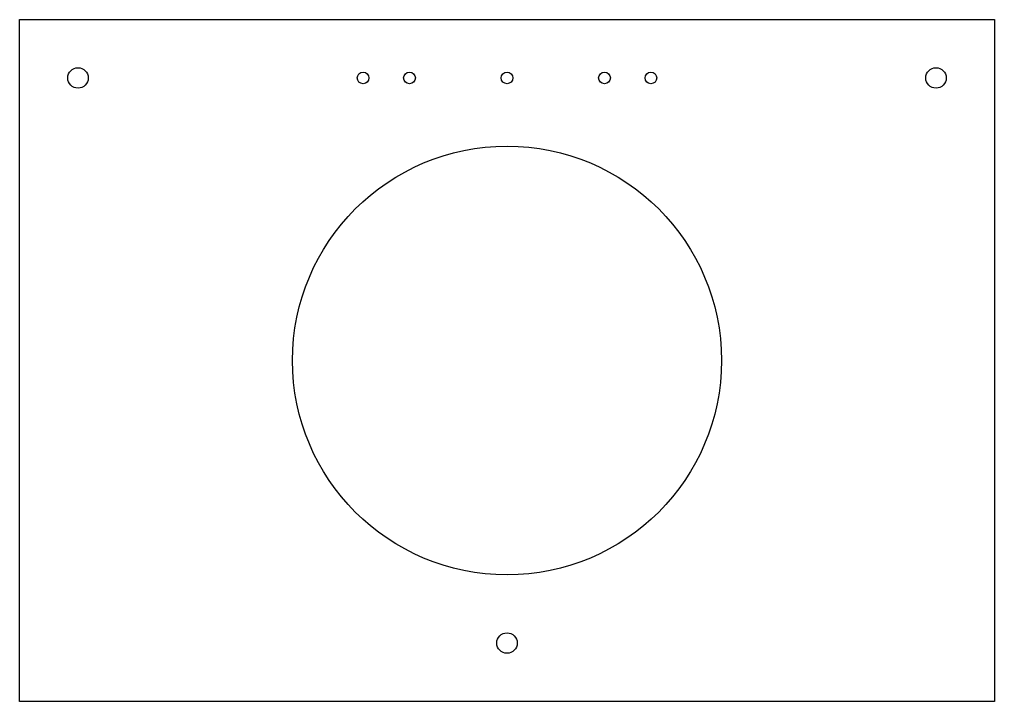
# Model space of a CAD drawing. Header units: inches. Extents: x 0 to 500, y 0 to 350.
import ezdxf

# ---------------------------------------------------------------- set-up
doc = ezdxf.new("R2010")
doc.units = ezdxf.units.IN
doc.header["$MEASUREMENT"] = 0
for name, color, linetype in [('m10_close_fit', 1, 'Continuous'), ('m6_threaded', 1, 'Continuous'), ('pipe_hole', 1, 'Continuous'), ('plate', 7, 'Continuous')]:
    doc.layers.add(name, color=color, linetype=linetype)

msp = doc.modelspace()

# ---------------------------------------------------------------- linework, layer by layer
at = {"layer": 'm10_close_fit'}
for centre in [(30, 320), (470, 320), (250, 30)]:
    msp.add_circle(centre, 5.25, dxfattribs=at)
at = {"layer": 'm6_threaded'}
for centre in [(176.2, 320), (200, 320), (250, 320), (300, 320), (323.8, 320)]:
    msp.add_circle(centre, 3, dxfattribs=at)
at = {"layer": 'pipe_hole'}
msp.add_circle((250, 175), 110, dxfattribs=at)
at = {"layer": 'plate'}
msp.add_lwpolyline([(0, 0), (0, 350), (500, 350), (500, 0)], close=True, dxfattribs=at)

doc.saveas('drawing.dxf')
